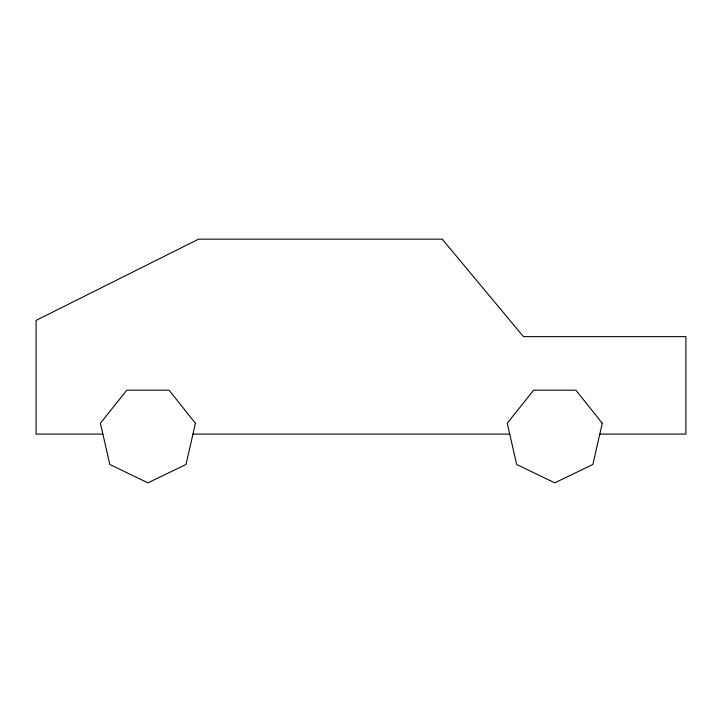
<?xml version="1.0" encoding="UTF-8"?>
<svg xmlns="http://www.w3.org/2000/svg" width="722" height="722" viewBox="0 0 722 722"><rect width="100%" height="100%" fill="white"/><g stroke="black" fill="none" stroke-linecap="round" stroke-linejoin="round"><path stroke-width="1.08" d="M102.876 434.102L36.1 434.102L36.1 320.387L198.55 239.162L442.225 239.162L523.45 336.632L685.9 336.632L685.9 434.102L599.792 434.102M192.954 434.102L509.714 434.102M195.427 423.254L186.014 464.49L147.911 482.837L109.807 464.49L100.403 423.254L126.765 390.196L169.056 390.196L195.427 423.254M602.265 423.254L592.852 464.49L554.749 482.837L516.654 464.49L507.241 423.254L533.603 390.196L575.894 390.196L602.265 423.254"/></g></svg>
